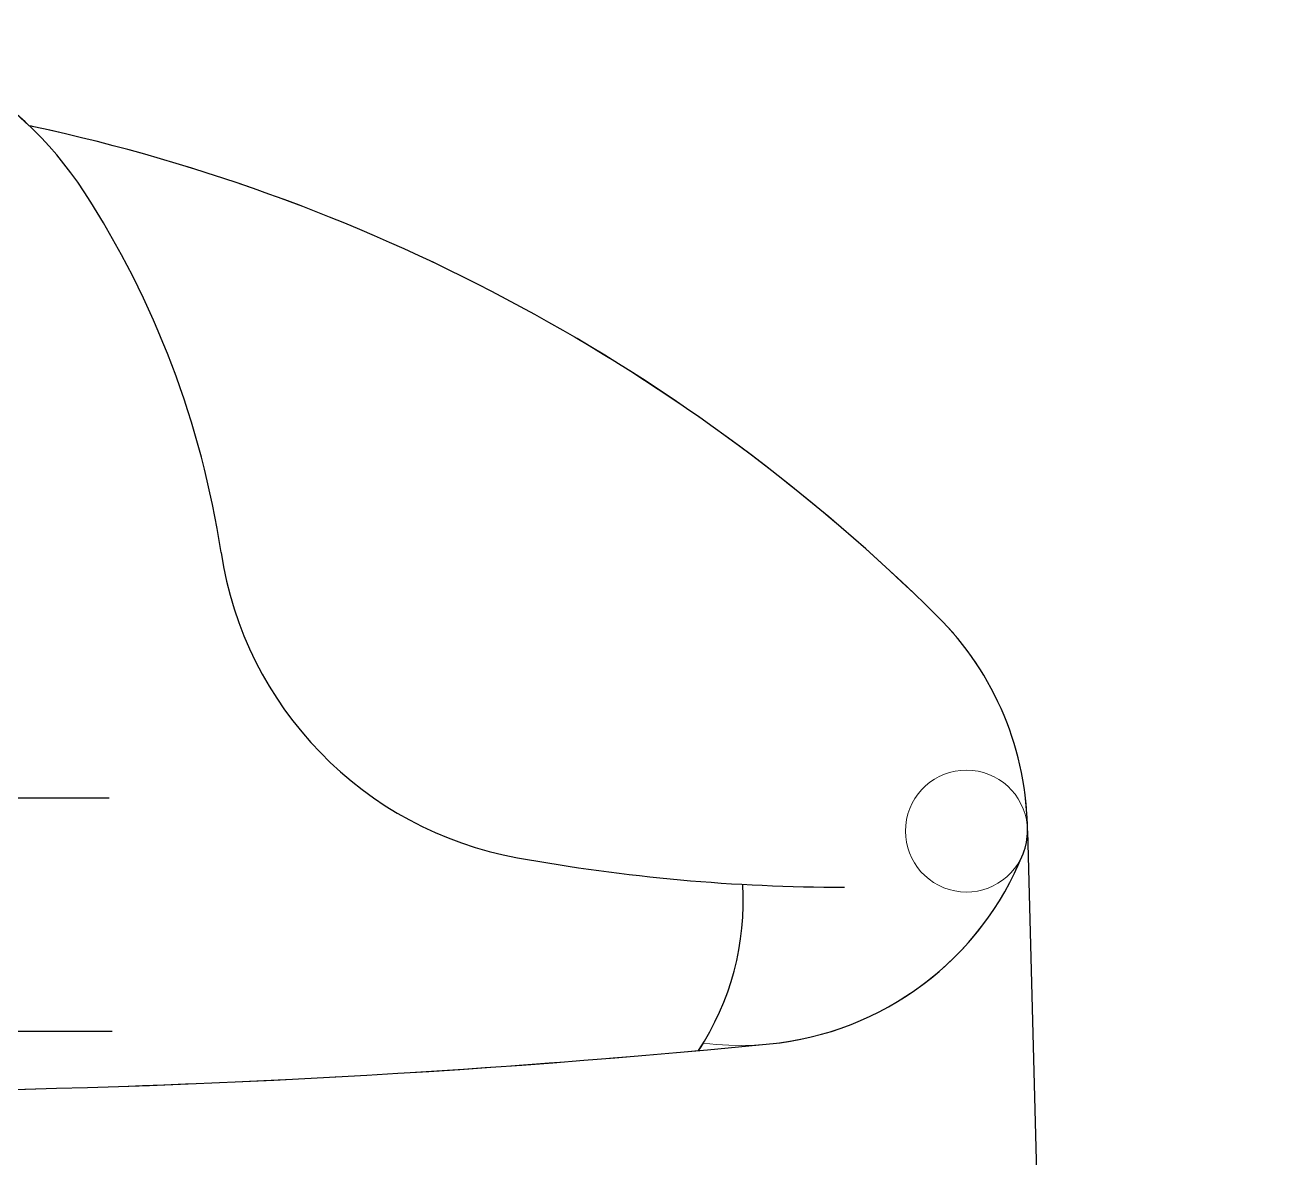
# Model space of a CAD drawing. Header units: millimetres. Extents: x 2148 to 2681, y 758 to 986.
# Drawn here: x 2326.9189 to 2327.0563, y 950.93 to 951.0538 of the extents above; entities that cross this region are included whole.
import ezdxf

# ---------------------------------------------------------------- set-up
doc = ezdxf.new("R2010")
doc.units = ezdxf.units.MM
doc.linetypes.add('CENTER2', pattern=[28.575000000000003, 19.05, -3.175, 3.175, -3.175])
for name, color, linetype in [('0.1', 193, 'Continuous'), ('0.4', 121, 'Continuous'), ('S_GRID LINES', 252, 'Continuous')]:
    doc.layers.add(name, color=color, linetype=linetype)

msp = doc.modelspace()

# ---------------------------------------------------------------- linework, layer by layer
at = {"layer": '0.1'}
for p, q in [((2327.028465218018, 950.9657359847919, -9.153494922444459e-09), (2327.031733236193, 950.8438209771124, -9.153494922444459e-09)), ((2327.028465218018, 950.9657359847919, -9.153494922444459e-09), (2327.031733236193, 950.8438209771124, -9.153494922444459e-09)), ((2327.028465218018, 950.9657359847919, -9.153494922444459e-09), (2327.031733236193, 950.8438209771124, -9.153494922444459e-09)), ((2327.028465218018, 950.9657359847919, -9.153494922444459e-09), (2327.031733236193, 950.8438209771124, -9.153494922444459e-09)), ((2327.028465218018, 950.9657359847919, -9.153494922444459e-09), (2327.031733236193, 950.8438209771124, -9.153494922444459e-09)), ((2327.028465218018, 950.9657359847919, -9.153494922444459e-09), (2327.031733236193, 950.8438209771124, -9.153494922444459e-09)), ((2327.028465218018, 950.9657359847919, -9.153494922444459e-09), (2327.031733236193, 950.8438209771124, -9.153494922444459e-09)), ((2327.028465218018, 950.9657359847919, -9.153494922444459e-09), (2327.031733236193, 950.8438209771124, -9.153494922444459e-09)), ((2327.028465218018, 950.9657359847919, -9.153494922444459e-09), (2327.031733236193, 950.8438209771124, -9.153494922444459e-09)), ((2327.028465218018, 950.9657359847919, -9.153494922444459e-09), (2327.031733236193, 950.8438209771124, -9.153494922444459e-09)), ((2326.855473725203, 950.9438207271018, -9.153494922444459e-09), (2326.928405726406, 950.9438207271018, -9.153494922444459e-09)), ((2326.855473725203, 950.9438207271018, -9.153494922444459e-09), (2326.928405726406, 950.9438207271018, -9.153494922444459e-09)), ((2326.855473725203, 950.9438207271018, -9.153494922444459e-09), (2326.928405726406, 950.9438207271018, -9.153494922444459e-09)), ((2326.855473725203, 950.9438207271018, -9.153494922444459e-09), (2326.928405726406, 950.9438207271018, -9.153494922444459e-09)), ((2326.855473725203, 950.9438207271018, -9.153494922444459e-09), (2326.928405726406, 950.9438207271018, -9.153494922444459e-09)), ((2326.855473725203, 950.9438207271018, -9.153494922444459e-09), (2326.928405726406, 950.9438207271018, -9.153494922444459e-09)), ((2326.855473725203, 950.9438207271018, -9.153494922444459e-09), (2326.928405726406, 950.9438207271018, -9.153494922444459e-09)), ((2326.855473725203, 950.9438207271018, -9.153494922444459e-09), (2326.928405726406, 950.9438207271018, -9.153494922444459e-09)), ((2326.855473725203, 950.9438207271018, -9.153494922444459e-09), (2326.928405726406, 950.9438207271018, -9.153494922444459e-09)), ((2326.855473725203, 950.9438207271018, -9.153494922444459e-09), (2326.928405726406, 950.9438207271018, -9.153494922444459e-09))]:
    msp.add_line(p, q, dxfattribs=at)
for centre, radius, start, end in [((2326.891799529945, 951.0138205520927, -9.153494922444459e-09), 0.039999899999, 32.95790810857712, 147.0420918914229), ((2326.891799529945, 951.0138205520927, -9.153494922444459e-09), 0.039999899999, 32.95790810857712, 147.0420918914229), ((2326.891799529945, 951.0138205520927, -9.153494922444459e-09), 0.039999899999, 32.95790810857712, 147.0420918914229), ((2326.891799529945, 951.0138205520927, -9.153494922444459e-09), 0.039999899999, 32.95790810857712, 147.0420918914229), ((2326.891799529945, 951.0138205520927, -9.153494922444459e-09), 0.039999899999, 32.95790810857712, 147.0420918914229), ((2326.891799529945, 951.0138205520927, -9.153494922444459e-09), 0.039999899999, 32.95790810857712, 147.0420918914229), ((2326.891799529945, 951.0138205520927, -9.153494922444459e-09), 0.039999899999, 32.95790810857712, 147.0420918914229), ((2326.891799529945, 951.0138205520927, -9.153494922444459e-09), 0.039999899999, 32.95790810857712, 147.0420918914229), ((2326.891799529945, 951.0138205520927, -9.153494922444459e-09), 0.039999899999, 32.95790810857712, 147.0420918914229), ((2326.891799529945, 951.0138205520927, -9.153494922444459e-09), 0.039999899999, 32.95790810857712, 147.0420918914229), ((2326.891799529945, 950.9123616655128, -9.153494922444459e-09), 0.1333329999966708, 77.85706656655718, 78.07353436367852), ((2326.891799529945, 950.9123616655128, -9.153494922444459e-09), 0.1333329999966708, 77.85706656655718, 78.07353436367852), ((2326.891799529945, 950.9123616655128, -9.153494922444459e-09), 0.1333329999966708, 77.85706656655718, 78.07353436367852), ((2326.891799529945, 950.9123616655128, -9.153494922444459e-09), 0.1333329999966708, 77.85706656655718, 78.07353436367852), ((2326.891799529945, 950.9123616655128, -9.153494922444459e-09), 0.1333329999966708, 77.85706656655718, 78.07353436367852), ((2326.891799529945, 950.9123616655128, -9.153494922444459e-09), 0.1333329999966708, 77.85706656655718, 78.07353436367852), ((2326.891799529945, 950.9123616655128, -9.153494922444459e-09), 0.1333329999966708, 77.85706656655718, 78.07353436367852), ((2326.891799529945, 950.9123616655128, -9.153494922444459e-09), 0.1333329999966708, 77.85706656655718, 78.07353436367852), ((2326.891799529945, 950.9123616655128, -9.153494922444459e-09), 0.1333329999966708, 77.85706656655718, 78.07353436367852), ((2326.891799529945, 950.9123616655128, -9.153494922444459e-09), 0.1333329999966708, 77.85706656655718, 78.07353436367852), ((2326.87777615259, 950.8471867692135, -9.153494922444459e-09), 0.199999499995, 45.23985393808178, 77.85706656655718), ((2326.87777615259, 950.8471867692135, -9.153494922444459e-09), 0.199999499995, 45.23985393808178, 77.85706656655718), ((2326.87777615259, 950.8471867692135, -9.153494922444459e-09), 0.199999499995, 45.23985393808178, 77.85706656655718), ((2326.87777615259, 950.8471867692135, -9.153494922444459e-09), 0.199999499995, 45.23985393808178, 77.85706656655718), ((2326.87777615259, 950.8471867692135, -9.153494922444459e-09), 0.199999499995, 45.23985393808178, 77.85706656655718), ((2326.87777615259, 950.8471867692135, -9.153494922444459e-09), 0.199999499995, 45.23985393808178, 77.85706656655718), ((2326.87777615259, 950.8471867692135, -9.153494922444459e-09), 0.199999499995, 45.23985393808178, 77.85706656655718), ((2326.87777615259, 950.8471867692135, -9.153494922444459e-09), 0.199999499995, 45.23985393808178, 77.85706656655718), ((2326.87777615259, 950.8471867692135, -9.153494922444459e-09), 0.199999499995, 45.23985393808178, 77.85706656655718), ((2326.87777615259, 950.8471867692135, -9.153494922444459e-09), 0.199999499995, 45.23985393808178, 77.85706656655718), ((2326.841455428429, 950.9811792677796, -9.153494922444459e-09), 0.09999974999749998, 8.609896416662309, 32.95790810857712), ((2326.841455428429, 950.9811792677796, -9.153494922444459e-09), 0.09999974999749998, 8.609896416662309, 32.95790810857712), ((2326.841455428429, 950.9811792677796, -9.153494922444459e-09), 0.09999974999749998, 8.609896416662309, 32.95790810857712), ((2326.841455428429, 950.9811792677796, -9.153494922444459e-09), 0.09999974999749998, 8.609896416662309, 32.95790810857712), ((2326.841455428429, 950.9811792677796, -9.153494922444459e-09), 0.09999974999749998, 8.609896416662309, 32.95790810857712), ((2326.841455428429, 950.9811792677796, -9.153494922444459e-09), 0.09999974999749998, 8.609896416662309, 32.95790810857712), ((2326.841455428429, 950.9811792677796, -9.153494922444459e-09), 0.09999974999749998, 8.609896416662309, 32.95790810857712), ((2326.841455428429, 950.9811792677796, -9.153494922444459e-09), 0.09999974999749998, 8.609896416662309, 32.95790810857712), ((2326.841455428429, 950.9811792677796, -9.153494922444459e-09), 0.09999974999749998, 8.609896416662309, 32.95790810857712), ((2326.841455428429, 950.9811792677796, -9.153494922444459e-09), 0.09999974999749998, 8.609896416662309, 32.95790810857712), ((2326.979877357653, 951.0021380727998, -9.153494922444459e-09), 0.039999899999, 188.6098964166623, 259.7071829857526), ((2326.979877357653, 951.0021380727998, -9.153494922444459e-09), 0.039999899999, 188.6098964166623, 259.7071829857526), ((2326.979877357653, 951.0021380727998, -9.153494922444459e-09), 0.039999899999, 188.6098964166623, 259.7071829857526), ((2326.979877357653, 951.0021380727998, -9.153494922444459e-09), 0.039999899999, 188.6098964166623, 259.7071829857526), ((2326.979877357653, 951.0021380727998, -9.153494922444459e-09), 0.039999899999, 188.6098964166623, 259.7071829857526), ((2326.979877357653, 951.0021380727998, -9.153494922444459e-09), 0.039999899999, 188.6098964166623, 259.7071829857526), ((2326.979877357653, 951.0021380727998, -9.153494922444459e-09), 0.039999899999, 188.6098964166623, 259.7071829857526), ((2326.979877357653, 951.0021380727998, -9.153494922444459e-09), 0.039999899999, 188.6098964166623, 259.7071829857526), ((2326.979877357653, 951.0021380727998, -9.153494922444459e-09), 0.039999899999, 188.6098964166623, 259.7071829857526), ((2326.979877357653, 951.0021380727998, -9.153494922444459e-09), 0.039999899999, 188.6098964166623, 259.7071829857526), ((2326.995132604954, 950.9655299226873, -9.153494922444459e-09), 0.03333324999916667, 0, 45.23985393808178), ((2326.995132604954, 950.9655299226873, -9.153494922444459e-09), 0.03333324999916667, 0, 45.23985393808178), ((2326.995132604954, 950.9655299226873, -9.153494922444459e-09), 0.03333324999916667, 0, 45.23985393808178), ((2326.995132604954, 950.9655299226873, -9.153494922444459e-09), 0.03333324999916667, 0, 45.23985393808178), ((2326.995132604954, 950.9655299226873, -9.153494922444459e-09), 0.03333324999916667, 0, 45.23985393808178), ((2326.995132604954, 950.9655299226873, -9.153494922444459e-09), 0.03333324999916667, 0, 45.23985393808178), ((2326.995132604954, 950.9655299226873, -9.153494922444459e-09), 0.03333324999916667, 0, 45.23985393808178), ((2326.995132604954, 950.9655299226873, -9.153494922444459e-09), 0.03333324999916667, 0, 45.23985393808178), ((2326.995132604954, 950.9655299226873, -9.153494922444459e-09), 0.03333324999916667, 0, 45.23985393808178), ((2326.995132604954, 950.9655299226873, -9.153494922444459e-09), 0.03333324999916667, 0, 45.23985393808178), ((2327.021798695398, 950.9656947723706, -9.153494922444459e-09), 0.006666649999833333, 338.2052513048289, 0.354197793494973), ((2327.021798695398, 950.9656947723706, -9.153494922444459e-09), 0.006666649999833333, 338.2052513048289, 0.354197793494973), ((2327.021798695398, 950.9656947723706, -9.153494922444459e-09), 0.006666649999833333, 338.2052513048289, 0.354197793494973), ((2327.021798695398, 950.9656947723706, -9.153494922444459e-09), 0.006666649999833333, 338.2052513048289, 0.354197793494973), ((2327.021798695398, 950.9656947723706, -9.153494922444459e-09), 0.006666649999833333, 338.2052513048289, 0.354197793494973), ((2327.021798695398, 950.9656947723706, -9.153494922444459e-09), 0.006666649999833333, 338.2052513048289, 0.354197793494973), ((2327.021798695398, 950.9656947723706, -9.153494922444459e-09), 0.006666649999833333, 338.2052513048289, 0.354197793494973), ((2327.021798695398, 950.9656947723706, -9.153494922444459e-09), 0.006666649999833333, 338.2052513048289, 0.354197793494973), ((2327.021798695398, 950.9656947723706, -9.153494922444459e-09), 0.006666649999833333, 338.2052513048289, 0.354197793494973), ((2327.021798695398, 950.9656947723706, -9.153494922444459e-09), 0.006666649999833333, 338.2052513048289, 0.354197793494973), ((2327.008465904951, 951.1595628705985, -9.153494922444459e-09), 0.199999499995, 259.7071829857526, 270), ((2327.008465904951, 951.1595628705985, -9.153494922444459e-09), 0.199999499995, 259.7071829857526, 270), ((2327.008465904951, 951.1595628705985, -9.153494922444459e-09), 0.199999499995, 259.7071829857526, 270), ((2327.008465904951, 951.1595628705985, -9.153494922444459e-09), 0.199999499995, 259.7071829857526, 270), ((2327.008465904951, 951.1595628705985, -9.153494922444459e-09), 0.199999499995, 259.7071829857526, 270), ((2327.008465904951, 951.1595628705985, -9.153494922444459e-09), 0.199999499995, 259.7071829857526, 270), ((2327.008465904951, 951.1595628705985, -9.153494922444459e-09), 0.199999499995, 259.7071829857526, 270), ((2327.008465904951, 951.1595628705985, -9.153494922444459e-09), 0.199999499995, 259.7071829857526, 270), ((2327.008465904951, 951.1595628705985, -9.153494922444459e-09), 0.199999499995, 259.7071829857526, 270), ((2327.008465904951, 951.1595628705985, -9.153494922444459e-09), 0.199999499995, 259.7071829857526, 270), ((2326.997038227715, 950.975595620563, -9.153494922444459e-09), 0.03333324999916667, 275.5579196270638, 338.2052513048289), ((2326.997038227715, 950.975595620563, -9.153494922444459e-09), 0.03333324999916667, 275.5579196270638, 338.2052513048289), ((2326.997038227715, 950.975595620563, -9.153494922444459e-09), 0.03333324999916667, 275.5579196270638, 338.2052513048289), ((2326.997038227715, 950.975595620563, -9.153494922444459e-09), 0.03333324999916667, 275.5579196270638, 338.2052513048289), ((2326.997038227715, 950.975595620563, -9.153494922444459e-09), 0.03333324999916667, 275.5579196270638, 338.2052513048289), ((2326.997038227715, 950.975595620563, -9.153494922444459e-09), 0.03333324999916667, 275.5579196270638, 338.2052513048289), ((2326.997038227715, 950.975595620563, -9.153494922444459e-09), 0.03333324999916667, 275.5579196270638, 338.2052513048289), ((2326.997038227715, 950.975595620563, -9.153494922444459e-09), 0.03333324999916667, 275.5579196270638, 338.2052513048289), ((2326.997038227715, 950.975595620563, -9.153494922444459e-09), 0.03333324999916667, 275.5579196270638, 338.2052513048289), ((2326.997038227715, 950.975595620563, -9.153494922444459e-09), 0.03333324999916667, 275.5579196270638, 338.2052513048289), ((2326.967406354515, 950.9580928582876, -9.153494922444459e-09), 0.02999992499925, 326.8616794757604, 3.400537915627815), ((2326.967406354515, 950.9580928582876, -9.153494922444459e-09), 0.02999992499925, 326.8616794757604, 3.400537915627815), ((2326.967406354515, 950.9580928582876, -9.153494922444459e-09), 0.02999992499925, 326.8616794757604, 3.400537915627815), ((2326.967406354515, 950.9580928582876, -9.153494922444459e-09), 0.02999992499925, 326.8616794757604, 3.400537915627815), ((2326.967406354515, 950.9580928582876, -9.153494922444459e-09), 0.02999992499925, 326.8616794757604, 3.400537915627815), ((2326.967406354515, 950.9580928582876, -9.153494922444459e-09), 0.02999992499925, 326.8616794757604, 3.400537915627815), ((2326.967406354515, 950.9580928582876, -9.153494922444459e-09), 0.02999992499925, 326.8616794757604, 3.400537915627815), ((2326.967406354515, 950.9580928582876, -9.153494922444459e-09), 0.02999992499925, 326.8616794757604, 3.400537915627815), ((2326.967406354515, 950.9580928582876, -9.153494922444459e-09), 0.02999992499925, 326.8616794757604, 3.400537915627815), ((2326.967406354515, 950.9580928582876, -9.153494922444459e-09), 0.02999992499925, 326.8616794757604, 3.400537915627815), ((2326.891799529945, 952.0570809462228, -9.153494922444459e-09), 1.119926869123744, 264.4420803729362, 275.5579196270638), ((2326.891799529945, 952.0570809462228, -9.153494922444459e-09), 1.119926869123744, 264.4420803729362, 275.5579196270638), ((2326.891799529945, 952.0570809462228, -9.153494922444459e-09), 1.119926869123744, 264.4420803729362, 275.5579196270638), ((2326.891799529945, 952.0570809462228, -9.153494922444459e-09), 1.119926869123744, 264.4420803729362, 275.5579196270638), ((2326.891799529945, 952.0570809462228, -9.153494922444459e-09), 1.119926869123744, 264.4420803729362, 275.5579196270638), ((2326.891799529945, 952.0570809462228, -9.153494922444459e-09), 1.119926869123744, 264.4420803729362, 275.5579196270638), ((2326.891799529945, 952.0570809462228, -9.153494922444459e-09), 1.119926869123744, 264.4420803729362, 275.5579196270638), ((2326.891799529945, 952.0570809462228, -9.153494922444459e-09), 1.119926869123744, 264.4420803729362, 275.5579196270638), ((2326.891799529945, 952.0570809462228, -9.153494922444459e-09), 1.119926869123744, 264.4420803729362, 275.5579196270638), ((2326.891799529945, 952.0570809462228, -9.153494922444459e-09), 1.119926869123744, 264.4420803729362, 275.5579196270638)]:
    msp.add_arc(centre, radius, start, end, dxfattribs=at)
at = {"layer": '0.4', "color": 193, "lineweight": 0, "ltscale": 0.5}
msp.add_line((2327.028465218018, 950.9657359847919, -9.153494922444459e-09), (2327.031733236193, 950.8438209771124, -9.153494922444459e-09), dxfattribs=at)
msp.add_line((2327.028465218018, 950.9657359847919, -9.153494922444459e-09), (2327.031733236193, 950.8438209771124, -9.153494922444459e-09), dxfattribs=at)
msp.add_line((2327.028465218018, 950.9657359847919, -9.153494922444459e-09), (2327.031733236193, 950.8438209771124, -9.153494922444459e-09), dxfattribs=at)
msp.add_line((2327.028465218018, 950.9657359847919, -9.153494922444459e-09), (2327.031733236193, 950.8438209771124, -9.153494922444459e-09), dxfattribs=at)
msp.add_line((2327.028465218018, 950.9657359847919, -9.153494922444459e-09), (2327.031733236193, 950.8438209771124, -9.153494922444459e-09), dxfattribs=at)
msp.add_line((2327.028465218018, 950.9657359847919, -9.153494922444459e-09), (2327.031733236193, 950.8438209771124, -9.153494922444459e-09), dxfattribs=at)
msp.add_line((2327.028465218018, 950.9657359847919, -9.153494922444459e-09), (2327.031733236193, 950.8438209771124, -9.153494922444459e-09), dxfattribs=at)
msp.add_line((2327.028465218018, 950.9657359847919, -9.153494922444459e-09), (2327.031733236193, 950.8438209771124, -9.153494922444459e-09), dxfattribs=at)
msp.add_line((2327.028465218018, 950.9657359847919, -9.153494922444459e-09), (2327.031733236193, 950.8438209771124, -9.153494922444459e-09), dxfattribs=at)
msp.add_line((2327.028465218018, 950.9657359847919, -9.153494922444459e-09), (2327.031733236193, 950.8438209771124, -9.153494922444459e-09), dxfattribs=at)
for centre, radius, start, end in [((2326.891799529945, 951.0138205520927, -9.153494922444459e-09), 0.03999989999900344, 46.46142057375373, 133.5385794262463), ((2326.891799529945, 951.0138205520927, -9.153494922444459e-09), 0.03999989999900344, 46.46142057375373, 133.5385794262463), ((2326.891799529945, 951.0138205520927, -9.153494922444459e-09), 0.03999989999900344, 46.46142057375373, 133.5385794262463), ((2326.891799529945, 951.0138205520927, -9.153494922444459e-09), 0.03999989999900344, 46.46142057375373, 133.5385794262463), ((2326.891799529945, 951.0138205520927, -9.153494922444459e-09), 0.03999989999900344, 46.46142057375373, 133.5385794262463), ((2326.891799529945, 951.0138205520927, -9.153494922444459e-09), 0.03999989999900344, 46.46142057375373, 133.5385794262463), ((2326.891799529945, 951.0138205520927, -9.153494922444459e-09), 0.03999989999900344, 46.46142057375373, 133.5385794262463), ((2326.891799529945, 951.0138205520927, -9.153494922444459e-09), 0.03999989999900344, 46.46142057375373, 133.5385794262463), ((2326.891799529945, 951.0138205520927, -9.153494922444459e-09), 0.03999989999900344, 46.46142057375373, 133.5385794262463), ((2326.891799529945, 951.0138205520927, -9.153494922444459e-09), 0.03999989999900344, 46.46142057375373, 133.5385794262463), ((2326.87777615259, 950.8471867692135, -9.153494922444459e-09), 0.1999994999949851, 45.23985393808178, 78.00152652352564), ((2326.87777615259, 950.8471867692135, -9.153494922444459e-09), 0.1999994999949851, 45.23985393808178, 78.00152652352564), ((2326.87777615259, 950.8471867692135, -9.153494922444459e-09), 0.1999994999949851, 45.23985393808178, 78.00152652352564), ((2326.87777615259, 950.8471867692135, -9.153494922444459e-09), 0.1999994999949851, 45.23985393808178, 78.00152652352564), ((2326.87777615259, 950.8471867692135, -9.153494922444459e-09), 0.1999994999949851, 45.23985393808178, 78.00152652352564), ((2326.87777615259, 950.8471867692135, -9.153494922444459e-09), 0.1999994999949851, 45.23985393808178, 78.00152652352564), ((2326.87777615259, 950.8471867692135, -9.153494922444459e-09), 0.1999994999949851, 45.23985393808178, 78.00152652352564), ((2326.87777615259, 950.8471867692135, -9.153494922444459e-09), 0.1999994999949851, 45.23985393808178, 78.00152652352564), ((2326.87777615259, 950.8471867692135, -9.153494922444459e-09), 0.1999994999949851, 45.23985393808178, 78.00152652352564), ((2326.87777615259, 950.8471867692135, -9.153494922444459e-09), 0.1999994999949851, 45.23985393808178, 78.00152652352564), ((2326.995132604954, 950.9655299226873, -9.153494922444459e-09), 0.03333324999917909, 0.354197793494973, 45.23985393808178), ((2326.995132604954, 950.9655299226873, -9.153494922444459e-09), 0.03333324999917909, 0.354197793494973, 45.23985393808178), ((2326.995132604954, 950.9655299226873, -9.153494922444459e-09), 0.03333324999917909, 0.354197793494973, 45.23985393808178), ((2326.995132604954, 950.9655299226873, -9.153494922444459e-09), 0.03333324999917909, 0.354197793494973, 45.23985393808178), ((2326.995132604954, 950.9655299226873, -9.153494922444459e-09), 0.03333324999917909, 0.354197793494973, 45.23985393808178), ((2326.995132604954, 950.9655299226873, -9.153494922444459e-09), 0.03333324999917909, 0.354197793494973, 45.23985393808178), ((2326.995132604954, 950.9655299226873, -9.153494922444459e-09), 0.03333324999917909, 0.354197793494973, 45.23985393808178), ((2326.995132604954, 950.9655299226873, -9.153494922444459e-09), 0.03333324999917909, 0.354197793494973, 45.23985393808178), ((2326.995132604954, 950.9655299226873, -9.153494922444459e-09), 0.03333324999917909, 0.354197793494973, 45.23985393808178), ((2326.995132604954, 950.9655299226873, -9.153494922444459e-09), 0.03333324999917909, 0.354197793494973, 45.23985393808178), ((2327.021798695398, 950.9656947723706, -9.153494922444459e-09), 0.006666649999680729, 0, 338.2052513048289), ((2327.021798695398, 950.9656947723706, -9.153494922444459e-09), 0.006666649999680729, 0, 338.2052513048289), ((2327.021798695398, 950.9656947723706, -9.153494922444459e-09), 0.006666649999680729, 0, 338.2052513048289), ((2327.021798695398, 950.9656947723706, -9.153494922444459e-09), 0.006666649999680729, 0, 338.2052513048289), ((2327.021798695398, 950.9656947723706, -9.153494922444459e-09), 0.006666649999680729, 0, 338.2052513048289), ((2327.021798695398, 950.9656947723706, -9.153494922444459e-09), 0.006666649999680729, 0, 338.2052513048289), ((2327.021798695398, 950.9656947723706, -9.153494922444459e-09), 0.006666649999680729, 0, 338.2052513048289), ((2327.021798695398, 950.9656947723706, -9.153494922444459e-09), 0.006666649999680729, 0, 338.2052513048289), ((2327.021798695398, 950.9656947723706, -9.153494922444459e-09), 0.006666649999680729, 0, 338.2052513048289), ((2327.021798695398, 950.9656947723706, -9.153494922444459e-09), 0.006666649999680729, 0, 338.2052513048289), ((2327.021798695398, 950.9656947723706, -9.153494922444459e-09), 0.006666649999680728, 338.2052513048289, 0), ((2327.021798695398, 950.9656947723706, -9.153494922444459e-09), 0.006666649999680728, 338.2052513048289, 0), ((2327.021798695398, 950.9656947723706, -9.153494922444459e-09), 0.006666649999680728, 338.2052513048289, 0), ((2327.021798695398, 950.9656947723706, -9.153494922444459e-09), 0.006666649999680728, 338.2052513048289, 0), ((2327.021798695398, 950.9656947723706, -9.153494922444459e-09), 0.006666649999680728, 338.2052513048289, 0), ((2327.021798695398, 950.9656947723706, -9.153494922444459e-09), 0.006666649999680728, 338.2052513048289, 0), ((2327.021798695398, 950.9656947723706, -9.153494922444459e-09), 0.006666649999680728, 338.2052513048289, 0), ((2327.021798695398, 950.9656947723706, -9.153494922444459e-09), 0.006666649999680728, 338.2052513048289, 0), ((2327.021798695398, 950.9656947723706, -9.153494922444459e-09), 0.006666649999680728, 338.2052513048289, 0), ((2327.021798695398, 950.9656947723706, -9.153494922444459e-09), 0.006666649999680728, 338.2052513048289, 0), ((2326.997038227715, 950.975595620563, -9.153494922444459e-09), 0.03333324999916452, 263.1068237185328, 338.2052513048289), ((2326.997038227715, 950.975595620563, -9.153494922444459e-09), 0.03333324999916452, 263.1068237185328, 338.2052513048289), ((2326.997038227715, 950.975595620563, -9.153494922444459e-09), 0.03333324999916452, 263.1068237185328, 338.2052513048289), ((2326.997038227715, 950.975595620563, -9.153494922444459e-09), 0.03333324999916452, 263.1068237185328, 338.2052513048289), ((2326.997038227715, 950.975595620563, -9.153494922444459e-09), 0.03333324999916452, 263.1068237185328, 338.2052513048289), ((2326.997038227715, 950.975595620563, -9.153494922444459e-09), 0.03333324999916452, 263.1068237185328, 338.2052513048289), ((2326.997038227715, 950.975595620563, -9.153494922444459e-09), 0.03333324999916452, 263.1068237185328, 338.2052513048289), ((2326.997038227715, 950.975595620563, -9.153494922444459e-09), 0.03333324999916452, 263.1068237185328, 338.2052513048289), ((2326.997038227715, 950.975595620563, -9.153494922444459e-09), 0.03333324999916452, 263.1068237185328, 338.2052513048289), ((2326.997038227715, 950.975595620563, -9.153494922444459e-09), 0.03333324999916452, 263.1068237185328, 338.2052513048289), ((2326.997038227715, 950.975595620563, -9.153494922444459e-09), 0.03333324999916452, 275.5579196270638, 338.2052513048289), ((2326.997038227715, 950.975595620563, -9.153494922444459e-09), 0.03333324999916452, 275.5579196270638, 338.2052513048289), ((2326.997038227715, 950.975595620563, -9.153494922444459e-09), 0.03333324999916452, 275.5579196270638, 338.2052513048289), ((2326.997038227715, 950.975595620563, -9.153494922444459e-09), 0.03333324999916452, 275.5579196270638, 338.2052513048289), ((2326.997038227715, 950.975595620563, -9.153494922444459e-09), 0.03333324999916452, 275.5579196270638, 338.2052513048289), ((2326.997038227715, 950.975595620563, -9.153494922444459e-09), 0.03333324999916452, 275.5579196270638, 338.2052513048289), ((2326.997038227715, 950.975595620563, -9.153494922444459e-09), 0.03333324999916452, 275.5579196270638, 338.2052513048289), ((2326.997038227715, 950.975595620563, -9.153494922444459e-09), 0.03333324999916452, 275.5579196270638, 338.2052513048289), ((2326.997038227715, 950.975595620563, -9.153494922444459e-09), 0.03333324999916452, 275.5579196270638, 338.2052513048289), ((2326.997038227715, 950.975595620563, -9.153494922444459e-09), 0.03333324999916452, 275.5579196270638, 338.2052513048289), ((2326.891799529945, 952.0570809462228, -9.153494922444459e-09), 1.119926869123687, 264.4420803729362, 275.5579196270638), ((2326.891799529945, 952.0570809462228, -9.153494922444459e-09), 1.119926869123687, 264.4420803729362, 275.5579196270638), ((2326.891799529945, 952.0570809462228, -9.153494922444459e-09), 1.119926869123687, 264.4420803729362, 275.5579196270638), ((2326.891799529945, 952.0570809462228, -9.153494922444459e-09), 1.119926869123687, 264.4420803729362, 275.5579196270638), ((2326.891799529945, 952.0570809462228, -9.153494922444459e-09), 1.119926869123687, 264.4420803729362, 275.5579196270638), ((2326.891799529945, 952.0570809462228, -9.153494922444459e-09), 1.119926869123687, 264.4420803729362, 275.5579196270638), ((2326.891799529945, 952.0570809462228, -9.153494922444459e-09), 1.119926869123687, 264.4420803729362, 275.5579196270638), ((2326.891799529945, 952.0570809462228, -9.153494922444459e-09), 1.119926869123687, 264.4420803729362, 275.5579196270638), ((2326.891799529945, 952.0570809462228, -9.153494922444459e-09), 1.119926869123687, 264.4420803729362, 275.5579196270638), ((2326.891799529945, 952.0570809462228, -9.153494922444459e-09), 1.119926869123687, 264.4420803729362, 275.5579196270638), ((2326.891799529945, 952.0570809462228, -9.153494922444459e-09), 1.119926869123687, 271.3249284373434, 275.1602137711159), ((2326.891799529945, 952.0570809462228, -9.153494922444459e-09), 1.119926869123687, 271.3249284373434, 275.1602137711159), ((2326.891799529945, 952.0570809462228, -9.153494922444459e-09), 1.119926869123687, 271.3249284373434, 275.1602137711159), ((2326.891799529945, 952.0570809462228, -9.153494922444459e-09), 1.119926869123687, 271.3249284373434, 275.1602137711159), ((2326.891799529945, 952.0570809462228, -9.153494922444459e-09), 1.119926869123687, 271.3249284373434, 275.1602137711159), ((2326.891799529945, 952.0570809462228, -9.153494922444459e-09), 1.119926869123687, 271.3249284373434, 275.1602137711159), ((2326.891799529945, 952.0570809462228, -9.153494922444459e-09), 1.119926869123687, 271.3249284373434, 275.1602137711159), ((2326.891799529945, 952.0570809462228, -9.153494922444459e-09), 1.119926869123687, 271.3249284373434, 275.1602137711159), ((2326.891799529945, 952.0570809462228, -9.153494922444459e-09), 1.119926869123687, 271.3249284373434, 275.1602137711159), ((2326.891799529945, 952.0570809462228, -9.153494922444459e-09), 1.119926869123687, 271.3249284373434, 275.1602137711159), ((2326.967406354515, 950.9580928582876, -9.153494922444459e-09), 0.02999992499928291, 326.8616794757604, 328.6910394296015), ((2326.967406354515, 950.9580928582876, -9.153494922444459e-09), 0.02999992499928291, 326.8616794757604, 328.6910394296015), ((2326.967406354515, 950.9580928582876, -9.153494922444459e-09), 0.02999992499928291, 326.8616794757604, 328.6910394296015), ((2326.967406354515, 950.9580928582876, -9.153494922444459e-09), 0.02999992499928291, 326.8616794757604, 328.6910394296015), ((2326.967406354515, 950.9580928582876, -9.153494922444459e-09), 0.02999992499928291, 326.8616794757604, 328.6910394296015), ((2326.967406354515, 950.9580928582876, -9.153494922444459e-09), 0.02999992499928291, 326.8616794757604, 328.6910394296015), ((2326.967406354515, 950.9580928582876, -9.153494922444459e-09), 0.02999992499928291, 326.8616794757604, 328.6910394296015), ((2326.967406354515, 950.9580928582876, -9.153494922444459e-09), 0.02999992499928291, 326.8616794757604, 328.6910394296015), ((2326.967406354515, 950.9580928582876, -9.153494922444459e-09), 0.02999992499928291, 326.8616794757604, 328.6910394296015), ((2326.967406354515, 950.9580928582876, -9.153494922444459e-09), 0.02999992499928291, 326.8616794757604, 328.6910394296015)]:
    msp.add_arc(centre, radius, start, end, dxfattribs=at)
at = {"layer": 'S_GRID LINES', "linetype": 'CENTER2', "ltscale": 0.2}
msp.add_line((2355.503093247582, 950.9693109778781, -6.285843685630456e-09), (2290.951822900378, 950.9693109778781), dxfattribs=at)

doc.saveas('drawing.dxf')
